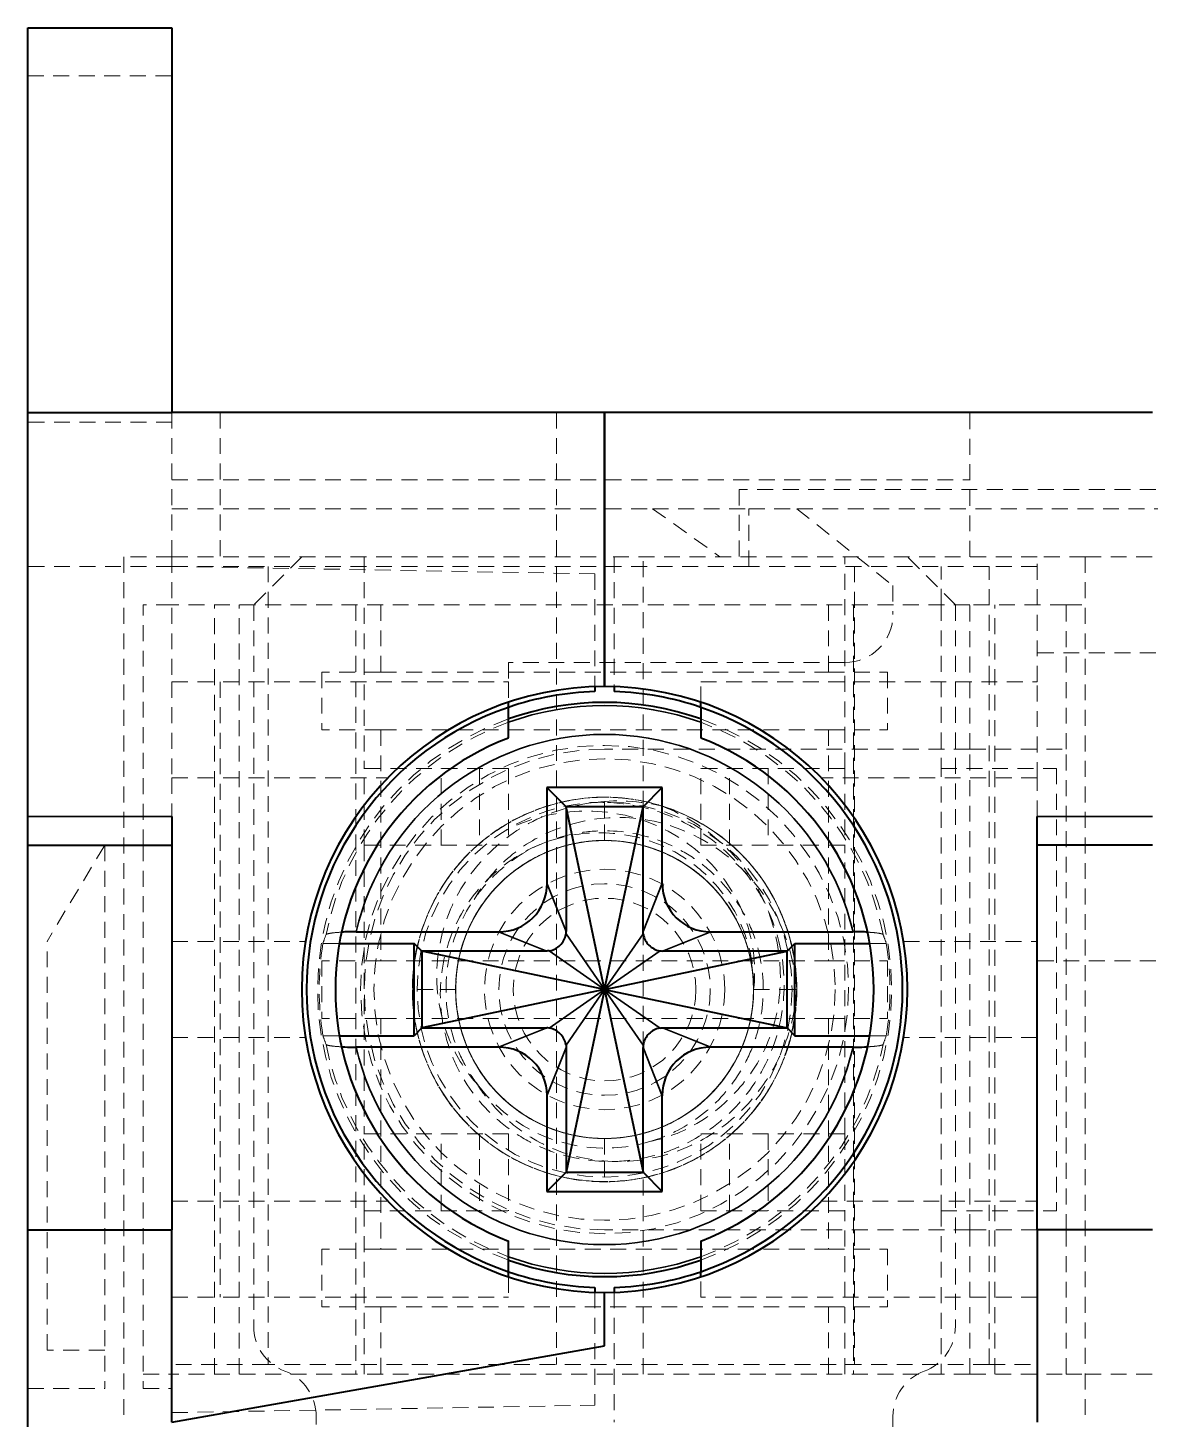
# Model space of a CAD drawing. Header units: inches. Extents: x 6934 to 18973, y 4254 to 7629.
# Drawn here: x 17077.08 to 17088.75, y 4886.48 to 4900.95 of the extents above; entities that cross this region are included whole.
import ezdxf

# ---------------------------------------------------------------- set-up
doc = ezdxf.new("R2010")
doc.units = ezdxf.units.IN
doc.header["$MEASUREMENT"] = 0
doc.linetypes.add('입력 정류부 ASSY$0$DASHED', pattern=[0.2067, 0.1654, -0.0413])
for name, color, linetype, lineweight, true_color in [('입력 정류부 ASSY$0$가려진 것(ISO)', 2, '입력 정류부 ASSY$0$DASHED', 18, 0xffff00), ('입력 정류부 ASSY$0$가려진 좁은 것(ISO)', 2, '입력 정류부 ASSY$0$DASHED', 18, 0xffff00), ('입력 정류부 ASSY$0$가시적인 것(ISO)', 3, 'Continuous', 40, 0x00ff00), ('입력 정류부 ASSY$0$가시적인 좁은 것(ISO)', 3, 'Continuous', 35, 0x00ff00)]:
    doc.layers.add(name, color=color, linetype=linetype, lineweight=lineweight, true_color=true_color)

# ---------------------------------------------------------------- blocks, each defined once
blk = doc.blocks.new('입력 정류부 ASSY')
at = {"layer": '입력 정류부 ASSY$0$가려진 것(ISO)'}
for p, q in [((424.504, 636.94), (424.504, 635.44)), ((424.504, 636.94), (424.504, 635.44)), ((425.004, 636.94), (425.004, 635.44)), ((432.804, 635.44), (432.804, 636.94)), ((424.504, 636.84), (423.004, 636.84)), ((424.504, 636.24), (432.804, 636.24)), ((430.404, 636.14), (430.404, 635.44)), ((435.004, 636.14), (430.404, 636.14)), ((424.504, 635.94), (429.504, 635.94)), ((429.504, 635.94), (430.204, 635.44)), ((430.504, 635.94), (431.004, 635.94)), ((430.504, 635.34), (430.504, 635.94)), ((431.004, 635.94), (432.004, 635.14)), ((424.504, 635.34), (423.004, 635.34)), ((424.004, 635.44), (424.004, 626.44)), ((424.504, 635.44), (424.004, 635.44)), ((424.504, 635.44), (424.504, 634.14)), ((424.504, 635.44), (429.004, 635.44)), ((428.904, 635.263), (424.504, 635.34)), ((424.504, 635.34), (430.504, 635.34)), ((425.854, 635.44), (425.354, 634.94)), ((426.504, 635.44), (426.504, 633.24)), ((428.504, 635.34), (428.504, 627.04)), ((433.504, 635.44), (429.004, 635.44)), ((429.104, 635.44), (429.104, 634.089)), ((429.404, 632.84), (429.404, 635.44)), ((433.004, 635.34), (430.504, 635.34)), ((431.504, 633.24), (431.504, 635.44)), ((431.604, 635.34), (431.604, 627.04)), ((432.654, 634.94), (432.154, 635.44)), ((432.504, 634.94), (432.504, 635.34)), ((433.504, 635.34), (433.004, 635.34)), ((433.504, 634.14), (433.504, 635.44)), ((434.004, 635.44), (433.504, 635.44)), ((434.004, 635.44), (435.004, 635.44)), ((434.004, 635.44), (434.004, 626.44)), ((428.904, 635.263), (428.904, 634.089)), ((432.004, 635.14), (432.004, 634.84)), ((424.504, 634.94), (424.204, 634.94)), ((424.204, 632.44), (424.204, 634.94)), ((432.804, 634.94), (424.504, 634.94)), ((425.354, 634.94), (425.354, 627.44)), ((432.504, 634.94), (432.504, 633.24)), ((432.654, 634.94), (432.654, 627.44)), ((433.804, 634.94), (432.804, 634.94)), ((433.804, 633.44), (433.804, 634.94)), ((435.004, 634.44), (433.504, 634.44)), ((428.004, 634.34), (428.004, 634.14)), ((431.504, 634.34), (428.004, 634.34)), ((426.062, 634.24), (426.062, 633.64)), ((426.675, 634.24), (426.062, 634.24)), ((426.675, 634.24), (431.334, 634.24)), ((431.334, 634.24), (431.946, 634.24)), ((431.946, 634.24), (431.946, 633.64)), ((424.504, 634.14), (424.504, 633.14)), ((424.504, 634.14), (428.004, 634.14)), ((428.004, 634.14), (428.004, 633.927)), ((430.004, 634.14), (433.504, 634.14)), ((430.004, 633.927), (430.004, 634.14)), ((433.504, 633.14), (433.504, 634.14)), ((426.675, 633.64), (426.062, 633.64)), ((426.675, 633.64), (431.334, 633.64)), ((431.334, 633.64), (431.946, 633.64)), ((432.804, 633.44), (429.004, 633.44)), ((432.804, 628.44), (432.804, 633.44)), ((432.804, 633.44), (433.804, 633.44)), ((433.804, 628.44), (433.804, 633.44)), ((424.504, 633.14), (424.504, 632.74)), ((424.504, 633.14), (426.75, 633.14)), ((426.504, 632.44), (426.504, 633.24)), ((428.004, 633.24), (426.504, 633.24)), ((427.304, 632.44), (427.304, 633.24)), ((428.004, 633.24), (428.004, 632.44)), ((430.004, 632.44), (430.004, 633.24)), ((431.504, 633.24), (430.004, 633.24)), ((430.704, 633.24), (430.704, 632.44)), ((433.504, 633.14), (431.259, 633.14)), ((431.504, 633.24), (431.504, 632.44)), ((432.504, 628.64), (432.504, 633.24)), ((432.504, 633.24), (433.704, 633.24)), ((433.504, 632.74), (433.504, 633.14)), ((433.704, 633.24), (433.704, 628.64)), ((423.804, 632.44), (423.204, 631.44)), ((423.804, 632.44), (423.804, 626.79)), ((424.204, 632.44), (424.204, 626.79)), ((426.504, 632.44), (426.504, 629.44)), ((426.504, 632.44), (428.004, 632.44)), ((430.004, 632.44), (431.504, 632.44)), ((431.504, 629.44), (431.504, 632.44)), ((423.204, 627.19), (423.204, 631.44)), ((424.504, 631.44), (425.894, 631.44)), ((426.075, 631.42), (426.246, 631.42)), ((429.404, 630.338), (429.404, 631.542)), ((431.763, 631.42), (431.934, 631.42)), ((432.114, 631.44), (433.504, 631.44)), ((426.062, 631.24), (426.062, 630.64)), ((426.675, 631.24), (426.062, 631.24)), ((426.675, 631.24), (431.334, 631.24)), ((431.334, 631.24), (431.946, 631.24)), ((431.946, 631.24), (431.946, 630.64)), ((435.004, 631.24), (433.504, 631.24)), ((426.675, 630.64), (426.062, 630.64)), ((426.675, 630.64), (431.334, 630.64)), ((431.334, 630.64), (431.946, 630.64)), ((424.504, 630.44), (425.894, 630.44)), ((426.075, 630.46), (426.246, 630.46)), ((431.763, 630.46), (431.934, 630.46)), ((433.504, 630.44), (432.114, 630.44)), ((426.504, 628.64), (426.504, 629.44)), ((428.004, 629.44), (426.504, 629.44)), ((427.304, 628.64), (427.304, 629.44)), ((428.004, 629.44), (428.004, 628.64)), ((430.004, 628.64), (430.004, 629.44)), ((431.504, 629.44), (430.004, 629.44)), ((430.704, 629.44), (430.704, 628.64)), ((431.504, 629.44), (431.504, 628.64)), ((429.404, 626.94), (429.404, 629.04)), ((424.504, 628.74), (426.75, 628.74)), ((431.259, 628.74), (433.504, 628.74)), ((426.504, 628.64), (426.504, 626.94)), ((426.504, 628.64), (428.004, 628.64)), ((430.004, 628.64), (431.504, 628.64)), ((431.504, 626.94), (431.504, 628.64)), ((432.504, 628.64), (432.504, 626.94)), ((432.504, 628.64), (433.704, 628.64)), ((432.804, 628.44), (429.004, 628.44)), ((433.504, 628.44), (432.804, 628.44)), ((433.804, 626.94), (433.804, 628.44)), ((426.062, 628.24), (426.062, 627.64)), ((426.675, 628.24), (426.062, 628.24)), ((426.675, 628.24), (431.334, 628.24)), ((431.334, 628.24), (431.946, 628.24)), ((431.946, 628.24), (431.946, 627.64)), ((428.004, 627.953), (428.004, 627.74)), ((430.004, 627.74), (430.004, 627.953)), ((428.904, 627.792), (428.904, 626.617)), ((429.104, 627.792), (429.104, 626.44)), ((424.504, 627.74), (428.004, 627.74)), ((426.675, 627.64), (426.062, 627.64)), ((426.675, 627.64), (431.334, 627.64)), ((433.504, 627.74), (430.004, 627.74)), ((431.334, 627.64), (431.946, 627.64)), ((423.804, 627.19), (423.204, 627.19)), ((424.204, 626.94), (424.504, 626.94)), ((425.504, 627.04), (424.504, 627.04)), ((432.804, 626.94), (424.504, 626.94)), ((433.004, 627.04), (425.504, 627.04)), ((432.804, 626.94), (433.804, 626.94)), ((433.004, 627.04), (433.504, 627.04)), ((434.004, 626.94), (435.004, 626.94)), ((423.004, 626.79), (423.804, 626.79)), ((424.204, 626.79), (424.504, 626.79)), ((424.504, 626.54), (428.904, 626.617)), ((426.004, 621.64), (426.004, 626.504)), ((432.004, 626.504), (432.004, 624.64))]:
    blk.add_line(p, q, dxfattribs=at)
for radius in [2.539, 2.4, 1.95, 1.25, 1.1, 0.95]:
    blk.add_circle((429.004, 630.94), radius, dxfattribs=at)
for centre, radius, start, end in [((431.504, 634.84), 0.5, 270, 0), ((429.004, 630.94), 2.986, 109.5668, 250.4332), ((429.004, 630.94), 2.986, 289.5668, 70.4332), ((429.004, 630.94), 2.5, 90, 270), ((429.004, 630.94), 1.55, 0.0859, 0), ((429.004, 630.94), 2.969, 170.6948, 189.3052), ((429.004, 630.94), 2.969, 350.6948, 9.3052), ((429.004, 630.94), 1.65, 217.486, 286.5238), ((425.854, 627.44), 0.5, 180, 249.5127), ((432.154, 627.44), 0.5, 290.4873, 0), ((425.504, 626.504), 0.5, 0, 69.5127), ((432.504, 626.504), 0.5, 110.4873, 180)]:
    blk.add_arc(centre, radius, start, end, dxfattribs=at)
for centre, major_axis, start_param, end_param in [((694.557, 630.538), (-268.637, -0.023), 6.245907, 6.249295), ((163.451, 630.538), (268.637, -0.023), 0.03389, 0.037279), ((694.557, 631.343), (-268.637, 0.023), 0.03389, 0.037279), ((163.451, 631.343), (268.637, 0.023), 6.245907, 6.249295)]:
    blk.add_ellipse(centre, major_axis=major_axis, ratio=0.099501, start_param=start_param, end_param=end_param, dxfattribs=at)
for points, knots in [([(431.003, 630.939), (431.003, 631.138), (430.974, 631.335), (430.859, 631.712), (430.774, 631.892), (430.59, 632.165), (430.506, 632.267), (430.244, 632.526), (430.03, 632.678), (429.631, 632.845), (429.481, 632.889), (429.203, 632.934), (429.076, 632.943), (428.689, 632.931), (428.43, 632.872), (428.05, 632.704), (427.916, 632.626), (427.689, 632.452), (427.594, 632.363), (427.338, 632.073), (427.206, 631.849), (427.056, 631.43), (426.991, 631.174), (427.019, 630.601), (427.078, 630.341), (427.257, 629.957), (427.335, 629.829), (427.504, 629.611), (427.592, 629.518), (427.886, 629.263), (428.118, 629.13), (428.485, 629.006), (428.607, 628.976), (429.035, 628.917), (429.29, 628.954), (429.726, 629.058), (429.955, 629.167), (430.412, 629.483), (430.576, 629.69), (430.809, 630.05), (430.914, 630.289), (430.992, 630.686), (431.004, 630.813), (431.004, 631.067), (430.992, 631.194), (430.918, 631.574), (430.817, 631.819), (430.536, 632.251), (430.359, 632.434), (430.043, 632.653), (429.93, 632.716), (429.622, 632.852), (429.42, 632.906), (428.953, 632.957), (428.694, 632.933), (428.214, 632.791), (427.976, 632.677), (427.657, 632.424), (427.564, 632.334), (427.393, 632.132), (427.316, 632.02), (427.126, 631.672), (427.047, 631.419), (426.989, 630.906), (427.009, 630.652), (427.112, 630.282), (427.159, 630.161), (427.312, 629.856), (427.436, 629.683), (427.677, 629.439), (427.778, 629.355), (428.092, 629.144), (428.324, 629.045), (428.836, 628.929), (429.101, 628.928), (429.478, 628.993), (429.607, 629.029), (429.972, 629.173), (430.195, 629.314), (430.571, 629.671), (430.72, 629.882), (430.883, 630.249), (430.926, 630.385), (430.985, 630.66), (431, 630.8), (431.001, 630.94)], [0.000007, 0.000007, 0.000007, 0.000007, 0.059582, 0.059582, 0.118821, 0.118821, 0.158155, 0.158155, 0.229336, 0.229336, 0.268735, 0.268735, 0.301028, 0.301028, 0.366976, 0.366976, 0.406311, 0.406311, 0.439283, 0.439283, 0.504207, 0.504207, 0.552518, 0.552518, 0.589706, 0.589706, 0.609756, 0.609756, 0.626991, 0.626991, 0.662667, 0.662667, 0.679781, 0.679781, 0.721417, 0.721417, 0.783482, 0.783482, 0.869921, 0.869921, 0.97609, 0.97609, 1.024938, 1.024938, 1.073527, 1.073527, 1.173463, 1.173463, 1.271705, 1.271705, 1.321067, 1.321067, 1.401021, 1.401021, 1.502193, 1.502193, 1.59454, 1.59454, 1.637187, 1.637187, 1.682247, 1.682247, 1.768915, 1.768915, 1.854267, 1.854267, 1.897098, 1.897098, 1.967955, 1.967955, 2.011749, 2.011749, 2.094026, 2.094026, 2.186933, 2.186933, 2.23734, 2.23734, 2.334908, 2.334908, 2.433523, 2.433523, 2.487015, 2.487015, 2.540015, 2.540015, 2.540015, 2.540015]), ([(431.003, 630.94), (431.002, 631.091), (430.985, 631.243), (430.919, 631.531), (430.871, 631.668), (430.754, 631.916), (430.688, 632.028), (430.533, 632.236), (430.446, 632.332), (430.15, 632.599), (429.913, 632.739), (429.536, 632.872), (429.409, 632.903), (428.984, 632.962), (428.738, 632.93), (428.313, 632.833), (428.072, 632.726), (427.74, 632.496), (427.63, 632.401), (427.344, 632.089), (427.211, 631.856), (427.086, 631.512), (427.056, 631.398), (427.005, 631.107), (426.997, 630.928), (427.041, 630.456), (427.13, 630.213), (427.332, 629.827), (427.464, 629.649), (427.721, 629.402), (427.83, 629.316), (428.104, 629.145), (428.273, 629.07), (428.702, 628.948), (428.969, 628.926), (429.393, 628.973), (429.554, 629.01), (429.965, 629.165), (430.168, 629.303), (430.462, 629.561), (430.585, 629.705), (430.777, 630.002), (430.85, 630.153), (430.998, 630.596), (431.012, 630.858), (430.988, 631.222), (430.961, 631.374), (430.88, 631.642), (430.832, 631.76), (430.729, 631.957), (430.678, 632.038), (430.566, 632.193), (430.504, 632.266), (430.348, 632.425), (430.251, 632.508), (429.928, 632.731), (429.68, 632.84), (429.327, 632.916), (429.232, 632.929), (429.014, 632.944), (428.892, 632.94), (428.646, 632.911), (428.521, 632.883), (428.245, 632.795), (428.097, 632.728), (427.778, 632.533), (427.575, 632.372), (427.241, 631.919), (427.127, 631.673), (427.025, 631.255), (427.005, 631.094), (427.006, 630.78), (427.023, 630.627), (427.093, 630.332), (427.145, 630.192), (427.328, 629.822), (427.492, 629.609), (427.785, 629.351), (427.887, 629.277), (428.11, 629.147), (428.23, 629.092), (428.475, 629.009), (428.599, 628.979), (428.881, 628.94), (429.039, 628.937), (429.409, 628.971), (429.664, 629.028), (430.094, 629.253), (430.247, 629.364), (430.585, 629.687), (430.734, 629.909), (430.941, 630.376), (430.997, 630.629), (431.008, 631.151), (430.962, 631.413), (430.785, 631.88), (430.652, 632.11), (430.343, 632.434), (430.219, 632.535), (429.94, 632.714), (429.784, 632.788), (429.621, 632.841)], [-3.390178, -3.390178, -3.390178, -3.390178, -3.371636, -3.371636, -3.353997, -3.353997, -3.338157, -3.338157, -3.322382, -3.322382, -3.289638, -3.289638, -3.273696, -3.273696, -3.237281, -3.237281, -3.184004, -3.184004, -3.154198, -3.154198, -3.097138, -3.097138, -3.070006, -3.070006, -3.029066, -3.029066, -2.960825, -2.960825, -2.892156, -2.892156, -2.848915, -2.848915, -2.790998, -2.790998, -2.707711, -2.707711, -2.655539, -2.655539, -2.56855, -2.56855, -2.487686, -2.487686, -2.416001, -2.416001, -2.286286, -2.286286, -2.191721, -2.191721, -2.113793, -2.113793, -2.054865, -2.054865, -1.996119, -1.996119, -1.91739, -1.91739, -1.753633, -1.753633, -1.694344, -1.694344, -1.618881, -1.618881, -1.539938, -1.539938, -1.439192, -1.439192, -1.307156, -1.307156, -1.188354, -1.188354, -1.11572, -1.11572, -1.047455, -1.047455, -0.980954, -0.980954, -0.86399, -0.86399, -0.807694, -0.807694, -0.748738, -0.748738, -0.691828, -0.691828, -0.621275, -0.621275, -0.525499, -0.525499, -0.46514, -0.46514, -0.375145, -0.375145, -0.280571, -0.280571, -0.186369, -0.186369, -0.099543, -0.099543, -0.051517, -0.051517, 0, 0, 0, 0]), ([(427.693, 629.939), (427.61, 630.03), (427.505, 630.165), (427.345, 630.512), (427.297, 630.68), (427.235, 631.141), (427.277, 631.378), (427.361, 631.69), (427.444, 631.922), (427.776, 632.355), (427.961, 632.518), (428.402, 632.776), (428.642, 632.849), (429.114, 632.918), (429.371, 632.905), (429.621, 632.842)], [0.0003867, 0.0003867, 0.0003867, 0.0003867, 0.036933, 0.036933, 0.0670381, 0.0670381, 0.1181535, 0.1181535, 0.1677528, 0.1677528, 0.2070199, 0.2070199, 0.2508461, 0.2508461, 0.3025255, 0.3025255, 0.3025255, 0.3025255]), ([(430.554, 630.943), (430.558, 631.076), (430.545, 631.21), (430.485, 631.471), (430.438, 631.597), (430.28, 631.899), (430.149, 632.061), (429.911, 632.261), (429.825, 632.32), (429.548, 632.473), (429.344, 632.537), (428.923, 632.583), (428.71, 632.566), (428.301, 632.45), (428.109, 632.351), (427.768, 632.085), (427.624, 631.918), (427.406, 631.535), (427.336, 631.322), (427.281, 630.88), (427.297, 630.656), (427.384, 630.332), (427.424, 630.227), (427.569, 629.934), (427.706, 629.748), (427.976, 629.512), (428.069, 629.445), (428.269, 629.331), (428.374, 629.283), (428.701, 629.172), (428.931, 629.142), (429.276, 629.162), (429.391, 629.18), (429.617, 629.238), (429.727, 629.278), (430.047, 629.432), (430.24, 629.576), (430.561, 629.934), (430.686, 630.145), (430.846, 630.6), (430.881, 630.84), (430.858, 631.322), (430.8, 631.559), (430.646, 631.892), (430.583, 631.999), (430.365, 632.298), (430.183, 632.467), (429.83, 632.686), (429.674, 632.757), (429.345, 632.855), (429.175, 632.882), (429.004, 632.886)], [-1.467475, -1.467475, -1.467475, -1.467475, -1.421358, -1.421358, -1.374964, -1.374964, -1.303542, -1.303542, -1.267757, -1.267757, -1.194711, -1.194711, -1.122411, -1.122411, -1.049221, -1.049221, -0.974178, -0.974178, -0.897563, -0.897563, -0.821369, -0.821369, -0.782976, -0.782976, -0.709701, -0.709701, -0.675322, -0.675322, -0.64062, -0.64062, -0.571763, -0.571763, -0.536741, -0.536741, -0.501709, -0.501709, -0.430115, -0.430115, -0.35782, -0.35782, -0.286329, -0.286329, -0.213765, -0.213765, -0.176539, -0.176539, -0.102866, -0.102866, -0.051425, -0.051425, -0.000047, -0.000047, -0.000047, -0.000047]), ([(429.004, 632.886), (428.98, 632.887), (428.956, 632.887), (428.907, 632.886), (428.883, 632.886), (428.859, 632.885)], [-0.01457087, -0.01457087, -0.01457087, -0.01457087, -0.00729764, -0.00729764, -0.00001596, -0.00001596, -0.00001596, -0.00001596]), ([(431.003, 630.939), (430.985, 631.177), (430.926, 631.413), (430.751, 631.798), (430.63, 632.001), (430.251, 632.369), (430.04, 632.506), (429.589, 632.688), (429.365, 632.731), (428.909, 632.726), (428.684, 632.681), (428.3, 632.526), (428.136, 632.427), (427.855, 632.18), (427.738, 632.034), (427.647, 631.875)], [0.0000003, 0.0000003, 0.0000003, 0.0000003, 0.0716294, 0.0716294, 0.1268768, 0.1268768, 0.1753995, 0.1753995, 0.2224904, 0.2224904, 0.2683989, 0.2683989, 0.3069655, 0.3069655, 0.3443353, 0.3443353, 0.3443353, 0.3443353]), ([(430.554, 630.94), (430.582, 631.168), (430.558, 631.406), (430.483, 631.63), (430.409, 631.854), (430.285, 632.064), (430.115, 632.244), (429.945, 632.424), (429.728, 632.572), (429.491, 632.667), (429.254, 632.762), (428.997, 632.805), (428.738, 632.794), (428.479, 632.783), (428.218, 632.717), (427.979, 632.599)], [0, 0, 0, 0, 0.2, 0.2, 0.2, 0.4, 0.4, 0.4, 0.6, 0.6, 0.6, 0.8, 0.8, 0.8, 1, 1, 1, 1]), ([(429.62, 632.84), (429.825, 632.757), (430.017, 632.639), (430.326, 632.371), (430.474, 632.209), (430.715, 631.778), (430.792, 631.535), (430.846, 631.061), (430.832, 630.831), (430.712, 630.368), (430.603, 630.173), (430.364, 629.851), (430.209, 629.704), (429.852, 629.471), (429.666, 629.398), (429.473, 629.359)], [0.0000368, 0.0000368, 0.0000368, 0.0000368, 0.066496, 0.066496, 0.1229128, 0.1229128, 0.1807284, 0.1807284, 0.2333007, 0.2333007, 0.29152, 0.29152, 0.3555191, 0.3555191, 0.4215744, 0.4215744, 0.4215744, 0.4215744]), ([(429.474, 629.358), (429.656, 629.413), (429.828, 629.498), (430.153, 629.737), (430.298, 629.894), (430.465, 630.166), (430.512, 630.262), (430.587, 630.462), (430.615, 630.566), (430.667, 630.88), (430.661, 631.095), (430.591, 631.406), (430.558, 631.507), (430.436, 631.783), (430.327, 631.946), (430.118, 632.163), (430.037, 632.232), (429.863, 632.353), (429.77, 632.405), (429.479, 632.535), (429.269, 632.583), (428.949, 632.593), (428.842, 632.586), (428.528, 632.534), (428.327, 632.46), (428.055, 632.294), (427.969, 632.229), (427.811, 632.085), (427.74, 632.006), (427.551, 631.75), (427.46, 631.558), (427.38, 631.251), (427.364, 631.146), (427.346, 630.849), (427.367, 630.658), (427.449, 630.379), (427.486, 630.285), (427.577, 630.105), (427.631, 630.019), (427.693, 629.939)], [-0.8404494, -0.8404494, -0.8404494, -0.8404494, -0.783137, -0.783137, -0.7194337, -0.7194337, -0.687226, -0.687226, -0.6552146, -0.6552146, -0.5913606, -0.5913606, -0.5594308, -0.5594308, -0.5008563, -0.5008563, -0.4689192, -0.4689192, -0.4371665, -0.4371665, -0.3730272, -0.3730272, -0.3409886, -0.3409886, -0.2773983, -0.2773983, -0.2451589, -0.2451589, -0.21318, -0.21318, -0.1498121, -0.1498121, -0.1178841, -0.1178841, -0.0605763, -0.0605763, -0.0304348, -0.0304348, -0.0000152, -0.0000152, -0.0000152, -0.0000152]), ([(429.004, 632.49), (428.882, 632.49), (428.76, 632.476), (428.521, 632.418), (428.406, 632.375), (428.122, 632.228), (427.963, 632.104), (427.673, 631.771), (427.584, 631.58), (427.472, 631.24), (427.444, 631.044), (427.471, 630.636), (427.526, 630.435), (427.706, 630.069), (427.83, 629.908), (428.135, 629.643), (428.311, 629.54), (428.727, 629.396), (428.936, 629.383), (429.3, 629.407), (429.492, 629.456), (429.853, 629.627), (430.02, 629.753), (430.254, 630.013), (430.379, 630.18), (430.531, 630.609), (430.561, 630.812), (430.543, 631.222), (430.492, 631.419), (430.319, 631.782), (430.202, 631.943), (429.889, 632.234), (429.703, 632.334), (429.381, 632.452), (429.183, 632.498), (428.748, 632.482), (428.546, 632.434), (428.174, 632.265), (428.008, 632.145), (427.735, 631.85), (427.628, 631.679), (427.469, 631.267), (427.451, 631.056), (427.46, 630.755), (427.483, 630.548), (427.667, 630.131), (427.787, 629.961), (428.052, 629.707), (428.217, 629.583), (428.63, 629.424), (428.83, 629.388), (429.267, 629.394), (429.466, 629.452), (429.799, 629.597), (429.963, 629.707), (430.237, 629.981), (430.348, 630.145), (430.493, 630.478), (430.55, 630.677), (430.557, 631.114), (430.521, 631.315), (430.361, 631.728), (430.237, 631.893), (429.984, 632.157), (429.813, 632.277), (429.396, 632.461), (429.189, 632.484), (428.888, 632.494), (428.678, 632.475), (428.266, 632.317), (428.095, 632.21), (427.799, 631.936), (427.679, 631.77), (427.511, 631.398), (427.463, 631.197), (427.447, 630.762), (427.492, 630.564), (427.61, 630.242), (427.71, 630.056), (428.001, 629.743), (428.163, 629.625), (428.525, 629.452), (428.722, 629.402), (429.132, 629.383), (429.335, 629.414), (429.765, 629.566), (429.932, 629.691), (430.192, 629.925), (430.317, 630.092), (430.489, 630.453), (430.537, 630.645), (430.561, 631.009), (430.549, 631.218), (430.404, 631.634), (430.302, 631.809), (430.037, 632.115), (429.875, 632.238), (429.509, 632.419), (429.309, 632.473), (428.9, 632.501), (428.705, 632.472), (428.365, 632.361), (428.173, 632.272), (427.84, 631.982), (427.716, 631.823), (427.57, 631.539), (427.526, 631.423), (427.469, 631.185), (427.455, 631.063), (427.455, 630.94)], [0.000047, 0.000047, 0.000047, 0.000047, 0.036804, 0.036804, 0.073743, 0.073743, 0.13349, 0.13349, 0.207286, 0.207286, 0.292956, 0.292956, 0.378087, 0.378087, 0.463171, 0.463171, 0.546088, 0.546088, 0.646143, 0.646143, 0.760271, 0.760271, 0.880105, 0.880105, 0.964732, 0.964732, 1.03175, 1.03175, 1.101243, 1.101243, 1.167328, 1.167328, 1.245663, 1.245663, 1.318857, 1.318857, 1.382695, 1.382695, 1.447469, 1.447469, 1.509973, 1.509973, 1.586951, 1.586951, 1.649574, 1.649574, 1.700346, 1.700346, 1.740808, 1.740808, 1.774044, 1.774044, 1.813539, 1.813539, 1.858727, 1.858727, 1.903914, 1.903914, 1.94341, 1.94341, 1.976645, 1.976645, 2.017108, 2.017108, 2.067879, 2.067879, 2.130502, 2.130502, 2.20748, 2.20748, 2.269984, 2.269984, 2.334758, 2.334758, 2.398596, 2.398596, 2.471791, 2.471791, 2.550126, 2.550126, 2.61621, 2.61621, 2.685703, 2.685703, 2.752722, 2.752722, 2.837348, 2.837348, 2.957183, 2.957183, 3.07131, 3.07131, 3.171365, 3.171365, 3.254282, 3.254282, 3.339367, 3.339367, 3.424497, 3.424497, 3.510168, 3.510168, 3.583963, 3.583963, 3.64371, 3.64371, 3.680662, 3.680662, 3.717405, 3.717405, 3.717405, 3.717405]), ([(427.455, 630.94), (427.455, 630.818), (427.469, 630.696), (427.526, 630.457), (427.57, 630.342), (427.716, 630.057), (427.84, 629.899), (428.173, 629.609), (428.365, 629.52), (428.705, 629.408), (428.9, 629.38), (429.309, 629.407), (429.509, 629.462), (429.875, 629.642), (430.037, 629.766), (430.302, 630.071), (430.404, 630.247), (430.549, 630.663), (430.561, 630.872), (430.537, 631.236), (430.489, 631.428), (430.317, 631.789), (430.192, 631.956), (429.932, 632.19), (429.765, 632.315), (429.335, 632.467), (429.132, 632.497), (428.722, 632.479), (428.525, 632.428), (428.163, 632.255), (428.001, 632.138), (427.71, 631.825), (427.61, 631.639), (427.492, 631.317), (427.447, 631.119), (427.463, 630.684), (427.511, 630.482), (427.679, 630.11), (427.799, 629.944), (428.095, 629.671), (428.266, 629.564), (428.678, 629.405), (428.888, 629.387), (429.189, 629.396), (429.396, 629.419), (429.813, 629.603), (429.984, 629.723), (430.237, 629.988), (430.361, 630.153), (430.521, 630.566), (430.557, 630.766), (430.55, 631.203), (430.493, 631.402), (430.348, 631.735), (430.237, 631.899), (429.963, 632.173), (429.799, 632.284), (429.466, 632.429), (429.267, 632.486), (428.83, 632.493), (428.63, 632.457), (428.217, 632.297), (428.052, 632.173), (427.787, 631.92), (427.667, 631.749), (427.483, 631.332), (427.46, 631.125), (427.451, 630.824), (427.469, 630.614), (427.628, 630.202), (427.735, 630.031), (428.008, 629.735), (428.174, 629.615), (428.546, 629.447), (428.748, 629.399), (429.183, 629.383), (429.381, 629.428), (429.703, 629.546), (429.889, 629.646), (430.202, 629.937), (430.319, 630.099), (430.492, 630.461), (430.543, 630.658), (430.561, 631.068), (430.531, 631.271), (430.379, 631.701), (430.254, 631.868), (430.02, 632.128), (429.853, 632.253), (429.492, 632.425), (429.3, 632.473), (428.936, 632.497), (428.727, 632.484), (428.311, 632.34), (428.135, 632.238), (427.83, 631.972), (427.706, 631.811), (427.526, 631.445), (427.471, 631.245), (427.444, 630.836), (427.472, 630.641), (427.584, 630.301), (427.673, 630.109), (427.963, 629.776), (428.122, 629.652), (428.406, 629.506), (428.521, 629.462), (428.76, 629.405), (428.882, 629.391), (429.004, 629.391)], [-3.717517, -3.717517, -3.717517, -3.717517, -3.680772, -3.680772, -3.64382, -3.64382, -3.584071, -3.584071, -3.510274, -3.510274, -3.424602, -3.424602, -3.339469, -3.339469, -3.254383, -3.254383, -3.171464, -3.171464, -3.071407, -3.071407, -2.957276, -2.957276, -2.837439, -2.837439, -2.752811, -2.752811, -2.685791, -2.685791, -2.616296, -2.616296, -2.55021, -2.55021, -2.471873, -2.471873, -2.398677, -2.398677, -2.334837, -2.334837, -2.270062, -2.270062, -2.207556, -2.207556, -2.130577, -2.130577, -2.067952, -2.067952, -2.017179, -2.017179, -1.976716, -1.976716, -1.94348, -1.94348, -1.903983, -1.903983, -1.858795, -1.858795, -1.813606, -1.813606, -1.77411, -1.77411, -1.740874, -1.740874, -1.70041, -1.70041, -1.649637, -1.649637, -1.587013, -1.587013, -1.510033, -1.510033, -1.447528, -1.447528, -1.382752, -1.382752, -1.318913, -1.318913, -1.245717, -1.245717, -1.16738, -1.16738, -1.101293, -1.101293, -1.031799, -1.031799, -0.964779, -0.964779, -0.880151, -0.880151, -0.760313, -0.760313, -0.646183, -0.646183, -0.546126, -0.546126, -0.463207, -0.463207, -0.37812, -0.37812, -0.292988, -0.292988, -0.207315, -0.207315, -0.133518, -0.133518, -0.073769, -0.073769, -0.036817, -0.036817, -0.000073, -0.000073, -0.000073, -0.000073]), ([(429.004, 629.391), (429.127, 629.391), (429.249, 629.405), (429.487, 629.462), (429.603, 629.506), (429.887, 629.652), (430.046, 629.776), (430.336, 630.109), (430.425, 630.301), (430.536, 630.641), (430.565, 630.836), (430.537, 631.245), (430.483, 631.445), (430.302, 631.811), (430.179, 631.972), (429.874, 632.238), (429.698, 632.34), (429.282, 632.484), (429.073, 632.497), (428.709, 632.473), (428.517, 632.425), (428.156, 632.253), (427.989, 632.128), (427.755, 631.868), (427.63, 631.701), (427.478, 631.271), (427.447, 631.068), (427.466, 630.658), (427.516, 630.461), (427.689, 630.099), (427.807, 629.937), (428.12, 629.646), (428.306, 629.546), (428.628, 629.428), (428.826, 629.383), (429.261, 629.399), (429.462, 629.447), (429.834, 629.615), (430, 629.735), (430.274, 630.031), (430.381, 630.202), (430.539, 630.614), (430.558, 630.824), (430.548, 631.125), (430.525, 631.332), (430.342, 631.749), (430.222, 631.92), (429.957, 632.173), (429.792, 632.297), (429.379, 632.457), (429.178, 632.493), (428.741, 632.486), (428.542, 632.429), (428.209, 632.284), (428.045, 632.173), (427.771, 631.899), (427.661, 631.735), (427.516, 631.402), (427.458, 631.203), (427.452, 630.766), (427.488, 630.566), (427.647, 630.153), (427.771, 629.988), (428.025, 629.723), (428.195, 629.603), (428.612, 629.419), (428.819, 629.396), (429.12, 629.387), (429.331, 629.405), (429.743, 629.564), (429.914, 629.671), (430.209, 629.944), (430.329, 630.11), (430.498, 630.482), (430.546, 630.684), (430.562, 631.119), (430.516, 631.317), (430.398, 631.639), (430.298, 631.825), (430.007, 632.138), (429.846, 632.255), (429.484, 632.428), (429.286, 632.479), (428.876, 632.497), (428.673, 632.467), (428.244, 632.315), (428.077, 632.19), (427.817, 631.956), (427.691, 631.789), (427.52, 631.428), (427.471, 631.236), (427.447, 630.872), (427.46, 630.663), (427.605, 630.247), (427.707, 630.071), (427.972, 629.766), (428.134, 629.642), (428.499, 629.462), (428.7, 629.407), (429.108, 629.38), (429.304, 629.408), (429.644, 629.52), (429.835, 629.609), (430.168, 629.899), (430.292, 630.057), (430.439, 630.342), (430.482, 630.457), (430.54, 630.696), (430.554, 630.818), (430.554, 630.94)], [-3.71751, -3.71751, -3.71751, -3.71751, -3.680765, -3.680765, -3.643813, -3.643813, -3.584064, -3.584064, -3.510267, -3.510267, -3.424595, -3.424595, -3.339463, -3.339463, -3.254377, -3.254377, -3.171458, -3.171458, -3.071401, -3.071401, -2.95727, -2.95727, -2.837433, -2.837433, -2.752805, -2.752805, -2.685785, -2.685785, -2.616291, -2.616291, -2.550204, -2.550204, -2.471868, -2.471868, -2.398672, -2.398672, -2.334832, -2.334832, -2.270057, -2.270057, -2.207551, -2.207551, -2.130572, -2.130572, -2.067948, -2.067948, -2.017175, -2.017175, -1.976711, -1.976711, -1.943475, -1.943475, -1.903979, -1.903979, -1.85879, -1.85879, -1.813602, -1.813602, -1.774105, -1.774105, -1.740869, -1.740869, -1.700406, -1.700406, -1.649633, -1.649633, -1.587009, -1.587009, -1.510029, -1.510029, -1.447524, -1.447524, -1.382749, -1.382749, -1.318909, -1.318909, -1.245713, -1.245713, -1.167376, -1.167376, -1.10129, -1.10129, -1.031796, -1.031796, -0.964776, -0.964776, -0.880148, -0.880148, -0.760311, -0.760311, -0.64618, -0.64618, -0.546123, -0.546123, -0.463204, -0.463204, -0.378118, -0.378118, -0.292986, -0.292986, -0.207313, -0.207313, -0.133516, -0.133516, -0.073768, -0.073768, -0.036816, -0.036816, -0.000071, -0.000071, -0.000071, -0.000071]), ([(430.554, 630.94), (430.554, 631.049), (430.542, 631.158), (430.497, 631.371), (430.463, 631.474), (430.337, 631.756), (430.22, 631.922), (429.892, 632.236), (429.702, 632.332), (429.373, 632.46), (429.171, 632.495), (428.824, 632.486), (428.615, 632.462), (428.2, 632.28), (428.034, 632.165), (427.741, 631.866), (427.635, 631.688), (427.472, 631.284), (427.453, 631.074), (427.457, 630.778), (427.477, 630.569), (427.657, 630.15), (427.769, 629.984), (428.048, 629.705), (428.214, 629.593), (428.633, 629.413), (428.842, 629.393), (429.138, 629.389), (429.348, 629.408), (429.752, 629.571), (429.93, 629.677), (430.229, 629.97), (430.344, 630.136), (430.526, 630.551), (430.55, 630.76), (430.559, 631.107), (430.524, 631.309), (430.396, 631.638), (430.3, 631.828), (429.986, 632.156), (429.82, 632.273), (429.538, 632.399), (429.435, 632.433), (429.222, 632.478), (429.113, 632.49), (429.004, 632.49)], [-1.467544, -1.467544, -1.467544, -1.467544, -1.434845, -1.434845, -1.402183, -1.402183, -1.342612, -1.342612, -1.266807, -1.266807, -1.160829, -1.160829, -1.086491, -1.086491, -1.028607, -1.028607, -0.964311, -0.964311, -0.876608, -0.876608, -0.795575, -0.795575, -0.733796, -0.733796, -0.672017, -0.672017, -0.590984, -0.590984, -0.50328, -0.50328, -0.438984, -0.438984, -0.381101, -0.381101, -0.306762, -0.306762, -0.200784, -0.200784, -0.124979, -0.124979, -0.065409, -0.065409, -0.032727, -0.032727, -0.000047, -0.000047, -0.000047, -0.000047]), ([(426.269, 631.536), (426.244, 631.535), (426.219, 631.533), (426.173, 631.529), (426.147, 631.525), (426.118, 631.518), (426.108, 631.514), (426.107, 631.511)], [-0.03039823, -0.03039823, -0.03039823, -0.03039823, -0.02243125, -0.02243125, -0.01111462, -0.01111462, -0.00052219, -0.00052219, -0.00052219, -0.00052219]), ([(431.901, 631.511), (431.9, 631.514), (431.891, 631.518), (431.861, 631.525), (431.835, 631.529), (431.789, 631.533), (431.765, 631.535), (431.74, 631.536)], [-0.17980618, -0.17980618, -0.17980618, -0.17980618, -0.16921375, -0.16921375, -0.15789712, -0.15789712, -0.14993013, -0.14993013, -0.14993013, -0.14993013]), ([(427.67, 629.969), (427.728, 629.876), (427.794, 629.789), (427.953, 629.616), (428.049, 629.532), (428.288, 629.364), (428.486, 629.253), (428.958, 629.148), (429.193, 629.134), (429.678, 629.217), (429.903, 629.303), (430.368, 629.591), (430.536, 629.786), (430.743, 630.07), (430.828, 630.23), (430.953, 630.574), (430.991, 630.756), (431.004, 630.939)], [0.0045848, 0.0045848, 0.0045848, 0.0045848, 0.0372467, 0.0372467, 0.0751879, 0.0751879, 0.1248691, 0.1248691, 0.1621487, 0.1621487, 0.1969453, 0.1969453, 0.2422713, 0.2422713, 0.2904655, 0.2904655, 0.3390433, 0.3390433, 0.3390433, 0.3390433]), ([(430.554, 630.94), (430.62, 630.94), (430.687, 630.94), (430.821, 630.94), (430.888, 630.94), (430.954, 630.94)], [-0.04630337, -0.04630337, -0.04630337, -0.04630337, -0.0231476, -0.0231476, -0.00002676, -0.00002676, -0.00002676, -0.00002676]), ([(426.107, 630.37), (426.108, 630.366), (426.118, 630.362), (426.147, 630.355), (426.173, 630.352), (426.219, 630.347), (426.244, 630.346), (426.269, 630.344)], [-0.17980618, -0.17980618, -0.17980618, -0.17980618, -0.16921375, -0.16921375, -0.15789712, -0.15789712, -0.14993013, -0.14993013, -0.14993013, -0.14993013]), ([(431.74, 630.344), (431.765, 630.346), (431.789, 630.347), (431.835, 630.352), (431.861, 630.355), (431.891, 630.362), (431.9, 630.366), (431.901, 630.37)], [-0.03039823, -0.03039823, -0.03039823, -0.03039823, -0.02243125, -0.02243125, -0.01111462, -0.01111462, -0.00052219, -0.00052219, -0.00052219, -0.00052219])]:
    blk.add_open_spline(points, degree=3, knots=knots, dxfattribs=at)
for points in [[(427.695, 629.936), (427.694, 629.937), (427.694, 629.938), (427.693, 629.939)], [(427.695, 629.936), (427.695, 629.936), (427.695, 629.936), (427.695, 629.936)], [(429.474, 629.358), (429.474, 629.358), (429.474, 629.358), (429.474, 629.358)]]:
    blk.add_open_spline(points, degree=3, dxfattribs=at)
at = {"layer": '입력 정류부 ASSY$0$가려진 좁은 것(ISO)'}
for p, q in [((423.004, 640.44), (424.504, 640.44)), ((428.504, 636.94), (428.504, 635.44)), ((429.504, 635.94), (430.504, 635.94)), ((431.004, 635.94), (435.004, 635.94)), ((425.504, 635.34), (425.504, 627.04)), ((433.004, 634.14), (433.004, 635.34)), ((424.945, 626.94), (424.945, 634.94)), ((425.204, 626.94), (425.204, 634.94)), ((426.416, 634.94), (426.416, 626.94)), ((426.675, 634.94), (426.675, 634.24)), ((431.334, 634.94), (431.334, 634.24)), ((431.592, 634.94), (431.592, 626.94)), ((432.804, 633.44), (432.804, 634.94)), ((433.063, 626.94), (433.063, 634.94)), ((433.804, 634.94), (434.004, 634.94)), ((425.004, 634.14), (425.004, 627.74)), ((433.004, 627.74), (433.004, 634.14)), ((426.675, 633.64), (426.675, 631.24)), ((431.334, 633.64), (431.334, 631.24)), ((427.704, 633.24), (427.704, 632.44)), ((430.304, 632.44), (430.304, 633.24)), ((429.004, 632.49), (429.004, 632.89)), ((429.004, 632.886), (429.004, 632.49)), ((427.054, 630.94), (427.454, 630.94)), ((427.454, 630.94), (427.054, 630.94)), ((430.954, 630.94), (431.003, 630.94)), ((431.003, 630.94), (430.954, 630.94)), ((426.675, 630.64), (426.675, 628.24)), ((431.334, 630.64), (431.334, 628.24)), ((427.704, 629.44), (427.704, 628.64)), ((429.004, 629.39), (429.004, 628.99)), ((429.004, 628.99), (429.004, 629.39)), ((430.304, 628.64), (430.304, 629.44)), ((432.804, 626.94), (432.804, 628.44)), ((426.675, 627.64), (426.675, 626.94)), ((431.334, 627.64), (431.334, 626.94)), ((433.004, 627.04), (433.004, 627.74)), ((433.804, 626.94), (434.004, 626.94))]:
    blk.add_line(p, q, dxfattribs=at)
for start, end in [(109.7955, 168.8595), (11.1405, 70.2045), (191.1405, 250.2045), (289.7955, 348.8595)]:
    blk.add_arc((429.004, 630.94), 2.953, start, end, dxfattribs=at)
at = {"layer": '입력 정류부 ASSY$0$가시적인 것(ISO)'}
for p, q in [((423.004, 636.94), (423.004, 640.94)), ((423.004, 640.94), (424.504, 640.94)), ((424.504, 640.94), (424.504, 636.94)), ((423.004, 632.74), (423.004, 636.94)), ((423.004, 636.94), (424.504, 636.94)), ((429.004, 636.94), (424.504, 636.94)), ((434.704, 636.94), (429.004, 636.94)), ((429.004, 636.94), (429.004, 634.09)), ((429.004, 634.09), (429.004, 636.94)), ((428.904, 634.089), (428.904, 634.039)), ((429.104, 634.089), (429.104, 634.039)), ((428.004, 633.875), (428.004, 633.927)), ((430.004, 633.875), (430.004, 633.927)), ((428.404, 633.04), (428.404, 632.045)), ((429.604, 633.04), (428.404, 633.04)), ((428.604, 632.84), (428.404, 633.04)), ((429.404, 632.84), (429.604, 633.04)), ((429.604, 632.045), (429.604, 633.04)), ((423.004, 632.44), (423.004, 632.74)), ((424.504, 632.74), (424.504, 632.44)), ((428.604, 632.84), (428.604, 631.542)), ((429.404, 632.84), (428.604, 632.84)), ((429.004, 630.94), (428.604, 632.84)), ((429.004, 630.94), (429.404, 632.84)), ((429.404, 631.542), (429.404, 632.84)), ((433.504, 632.44), (433.504, 632.74)), ((423.004, 628.44), (423.004, 632.44)), ((423.004, 632.44), (424.504, 632.44)), ((424.504, 632.44), (424.504, 628.44)), ((433.504, 628.44), (433.504, 632.44)), ((434.704, 632.44), (433.504, 632.44)), ((426.246, 631.42), (427.024, 631.42)), ((426.42, 631.54), (427.899, 631.54)), ((427.024, 630.46), (427.024, 631.42)), ((427.104, 631.34), (427.024, 631.42)), ((430.109, 631.54), (431.588, 631.54)), ((430.904, 631.34), (430.984, 631.42)), ((430.984, 631.42), (431.763, 631.42)), ((430.984, 630.46), (430.984, 631.42)), ((427.104, 631.34), (427.104, 630.54)), ((428.402, 631.34), (427.104, 631.34)), ((429.004, 630.94), (427.104, 631.34)), ((429.004, 630.94), (430.904, 631.34)), ((430.904, 631.34), (429.606, 631.34)), ((430.904, 630.54), (430.904, 631.34)), ((429.004, 630.94), (427.104, 630.54)), ((429.004, 630.94), (428.604, 629.04)), ((429.004, 630.94), (430.904, 630.54)), ((429.004, 630.94), (429.404, 629.04)), ((427.104, 630.54), (427.024, 630.46)), ((427.104, 630.54), (428.402, 630.54)), ((429.606, 630.54), (430.904, 630.54)), ((430.904, 630.54), (430.984, 630.46)), ((426.246, 630.46), (427.024, 630.46)), ((430.984, 630.46), (431.763, 630.46)), ((427.899, 630.34), (426.42, 630.34)), ((428.604, 630.338), (428.604, 629.04)), ((429.404, 629.04), (429.404, 630.338)), ((431.588, 630.34), (430.109, 630.34)), ((428.404, 629.835), (428.404, 628.84)), ((429.604, 628.84), (429.604, 629.835)), ((428.604, 629.04), (428.404, 628.84)), ((428.604, 629.04), (429.404, 629.04)), ((429.404, 629.04), (429.604, 628.84)), ((428.404, 628.84), (429.604, 628.84)), ((423.004, 582.44), (423.004, 628.44)), ((423.004, 628.44), (424.504, 628.44)), ((424.504, 626.44), (424.504, 628.44)), ((434.704, 628.44), (433.504, 628.44)), ((433.504, 628.44), (433.504, 626.44)), ((428.004, 627.953), (428.004, 628.006)), ((430.004, 627.953), (430.004, 628.006)), ((428.904, 627.842), (428.904, 627.792)), ((429.004, 627.234), (429.004, 627.79)), ((429.004, 627.234), (429.004, 627.79)), ((429.104, 627.842), (429.104, 627.792)), ((424.504, 626.44), (429.004, 627.234)), ((424.504, 626.44), (429.004, 627.234))]:
    blk.add_line(p, q, dxfattribs=at)
for radius, start, end in [(3.15, 90, 270), (3.1, 91.8486, 108.8191), (3.15, 270, 90), (3.1, 71.1809, 88.1514), (3.1, 108.8191, 251.1809), (2.986, 70.4332, 109.5668), (3.1, 288.8191, 71.1809), (2.8, 110.9248, 249.0752), (2.8, 290.9248, 69.0752), (2.986, 250.4332, 289.5668), (3.1, 251.1809, 268.1514), (3.1, 271.8486, 288.8191)]:
    blk.add_arc((429.004, 630.94), radius, start, end, dxfattribs=at)
for centre, major_axis in [((427.866, 632.079), (-0.393, 0.393)), ((430.143, 632.079), (0.393, 0.393)), ((427.866, 629.802), (-0.393, -0.393)), ((430.143, 629.802), (0.393, -0.393))]:
    blk.add_ellipse(centre, major_axis=major_axis, ratio=0.939231, start_param=2.387521, end_param=3.895664, dxfattribs=at)
for points in [[(428.004, 633.556), (428.004, 633.591), (428.004, 633.661), (428.004, 633.767), (428.004, 633.839), (428.004, 633.875)], [(430.004, 633.875), (430.004, 633.839), (430.004, 633.767), (430.004, 633.661), (430.004, 633.591), (430.004, 633.556)], [(428.603, 631.518), (428.604, 631.526), (428.604, 631.534), (428.604, 631.542)], [(429.406, 631.518), (429.405, 631.526), (429.404, 631.534), (429.404, 631.542)], [(428.427, 631.342), (428.419, 631.341), (428.41, 631.34), (428.402, 631.34)], [(429.582, 631.342), (429.59, 631.341), (429.598, 631.34), (429.606, 631.34)], [(428.427, 630.539), (428.419, 630.54), (428.41, 630.54), (428.402, 630.54)], [(429.582, 630.539), (429.59, 630.54), (429.598, 630.54), (429.606, 630.54)], [(428.603, 630.362), (428.604, 630.355), (428.604, 630.346), (428.604, 630.338)], [(429.406, 630.362), (429.405, 630.355), (429.404, 630.346), (429.404, 630.338)], [(428.004, 628.006), (428.004, 628.042), (428.004, 628.113), (428.004, 628.219), (428.004, 628.29), (428.004, 628.325)], [(430.004, 628.325), (430.004, 628.29), (430.004, 628.219), (430.004, 628.113), (430.004, 628.042), (430.004, 628.006)]]:
    blk.add_open_spline(points, degree=3, dxfattribs=at)
for points, knots in [([(426.42, 631.54), (426.382, 631.54), (426.337, 631.539), (426.291, 631.538), (426.28, 631.537), (426.269, 631.536)], [-0.04536887, -0.04536887, -0.04536887, -0.04536887, -0.03388591, -0.03388591, -0.03039823, -0.03039823, -0.03039823, -0.03039823]), ([(428.427, 631.342), (428.429, 631.342), (428.431, 631.343), (428.453, 631.346), (428.473, 631.353), (428.511, 631.374), (428.529, 631.387), (428.558, 631.416), (428.571, 631.433), (428.591, 631.471), (428.598, 631.492), (428.602, 631.514), (428.602, 631.516), (428.603, 631.518)], [0.01709808, 0.01709808, 0.01709808, 0.01709808, 0.01777381, 0.01777381, 0.02384946, 0.02384946, 0.02992512, 0.02992512, 0.03600078, 0.03600078, 0.04207644, 0.04207644, 0.04275217, 0.04275217, 0.04275217, 0.04275217]), ([(429.406, 631.518), (429.406, 631.516), (429.407, 631.514), (429.41, 631.492), (429.417, 631.471), (429.438, 631.433), (429.451, 631.416), (429.48, 631.387), (429.497, 631.374), (429.535, 631.353), (429.556, 631.346), (429.578, 631.343), (429.58, 631.342), (429.582, 631.342)], [-0.22101525, -0.22101525, -0.22101525, -0.22101525, -0.22033952, -0.22033952, -0.21426387, -0.21426387, -0.20818821, -0.20818821, -0.20211255, -0.20211255, -0.19603689, -0.19603689, -0.19536116, -0.19536116, -0.19536116, -0.19536116]), ([(431.74, 631.536), (431.729, 631.537), (431.718, 631.538), (431.672, 631.539), (431.627, 631.54), (431.588, 631.54)], [-0.14993013, -0.14993013, -0.14993013, -0.14993013, -0.14644246, -0.14644246, -0.1349595, -0.1349595, -0.1349595, -0.1349595]), ([(428.603, 630.362), (428.602, 630.365), (428.602, 630.367), (428.598, 630.389), (428.591, 630.409), (428.571, 630.447), (428.558, 630.465), (428.529, 630.494), (428.511, 630.507), (428.473, 630.527), (428.453, 630.534), (428.431, 630.538), (428.429, 630.538), (428.427, 630.539)], [-0.22101525, -0.22101525, -0.22101525, -0.22101525, -0.22033952, -0.22033952, -0.21426387, -0.21426387, -0.20818821, -0.20818821, -0.20211255, -0.20211255, -0.19603689, -0.19603689, -0.19536116, -0.19536116, -0.19536116, -0.19536116]), ([(429.582, 630.539), (429.58, 630.538), (429.578, 630.538), (429.556, 630.534), (429.535, 630.527), (429.497, 630.507), (429.48, 630.494), (429.451, 630.465), (429.438, 630.447), (429.417, 630.409), (429.41, 630.389), (429.407, 630.367), (429.406, 630.365), (429.406, 630.362)], [0.01709808, 0.01709808, 0.01709808, 0.01709808, 0.01777381, 0.01777381, 0.02384946, 0.02384946, 0.02992512, 0.02992512, 0.03600078, 0.03600078, 0.04207644, 0.04207644, 0.04275217, 0.04275217, 0.04275217, 0.04275217]), ([(426.269, 630.344), (426.28, 630.344), (426.291, 630.343), (426.337, 630.341), (426.382, 630.34), (426.42, 630.34)], [-0.14993013, -0.14993013, -0.14993013, -0.14993013, -0.14644246, -0.14644246, -0.1349595, -0.1349595, -0.1349595, -0.1349595]), ([(431.588, 630.34), (431.627, 630.34), (431.672, 630.341), (431.718, 630.343), (431.729, 630.344), (431.74, 630.344)], [-0.04536887, -0.04536887, -0.04536887, -0.04536887, -0.03388591, -0.03388591, -0.03039823, -0.03039823, -0.03039823, -0.03039823])]:
    blk.add_open_spline(points, degree=3, knots=knots, dxfattribs=at)
at = {"layer": '입력 정류부 ASSY$0$가시적인 좁은 것(ISO)'}
for p, q in [((424.504, 632.74), (423.004, 632.74)), ((434.704, 632.74), (433.504, 632.74)), ((428.604, 631.542), (428.404, 632.045)), ((429.404, 631.542), (429.604, 632.045)), ((428.402, 631.34), (427.899, 631.54)), ((429.004, 630.94), (428.603, 631.518)), ((429.004, 630.94), (429.406, 631.518)), ((429.606, 631.34), (430.109, 631.54)), ((429.004, 630.94), (428.427, 631.342)), ((429.004, 630.94), (429.582, 631.342)), ((429.004, 630.94), (428.427, 630.539)), ((429.004, 630.94), (428.603, 630.362)), ((429.004, 630.94), (429.582, 630.539)), ((429.004, 630.94), (429.406, 630.362)), ((428.402, 630.54), (427.899, 630.34)), ((429.606, 630.54), (430.109, 630.34)), ((428.604, 630.338), (428.404, 629.835)), ((429.404, 630.338), (429.604, 629.835))]:
    blk.add_line(p, q, dxfattribs=at)
for radius, start, end in [(2.953, 70.2045, 109.7955), (2.653, 13.0719, 166.9281), (2.653, 193.0719, 346.9281), (2.953, 250.2045, 289.7955)]:
    blk.add_arc((429.004, 630.94), radius, start, end, dxfattribs=at)

msp = doc.modelspace()

# ---------------------------------------------------------------- block references
msp.add_blockref('입력 정류부 ASSY', (16654.075, 4260.012))

doc.saveas('drawing.dxf')
